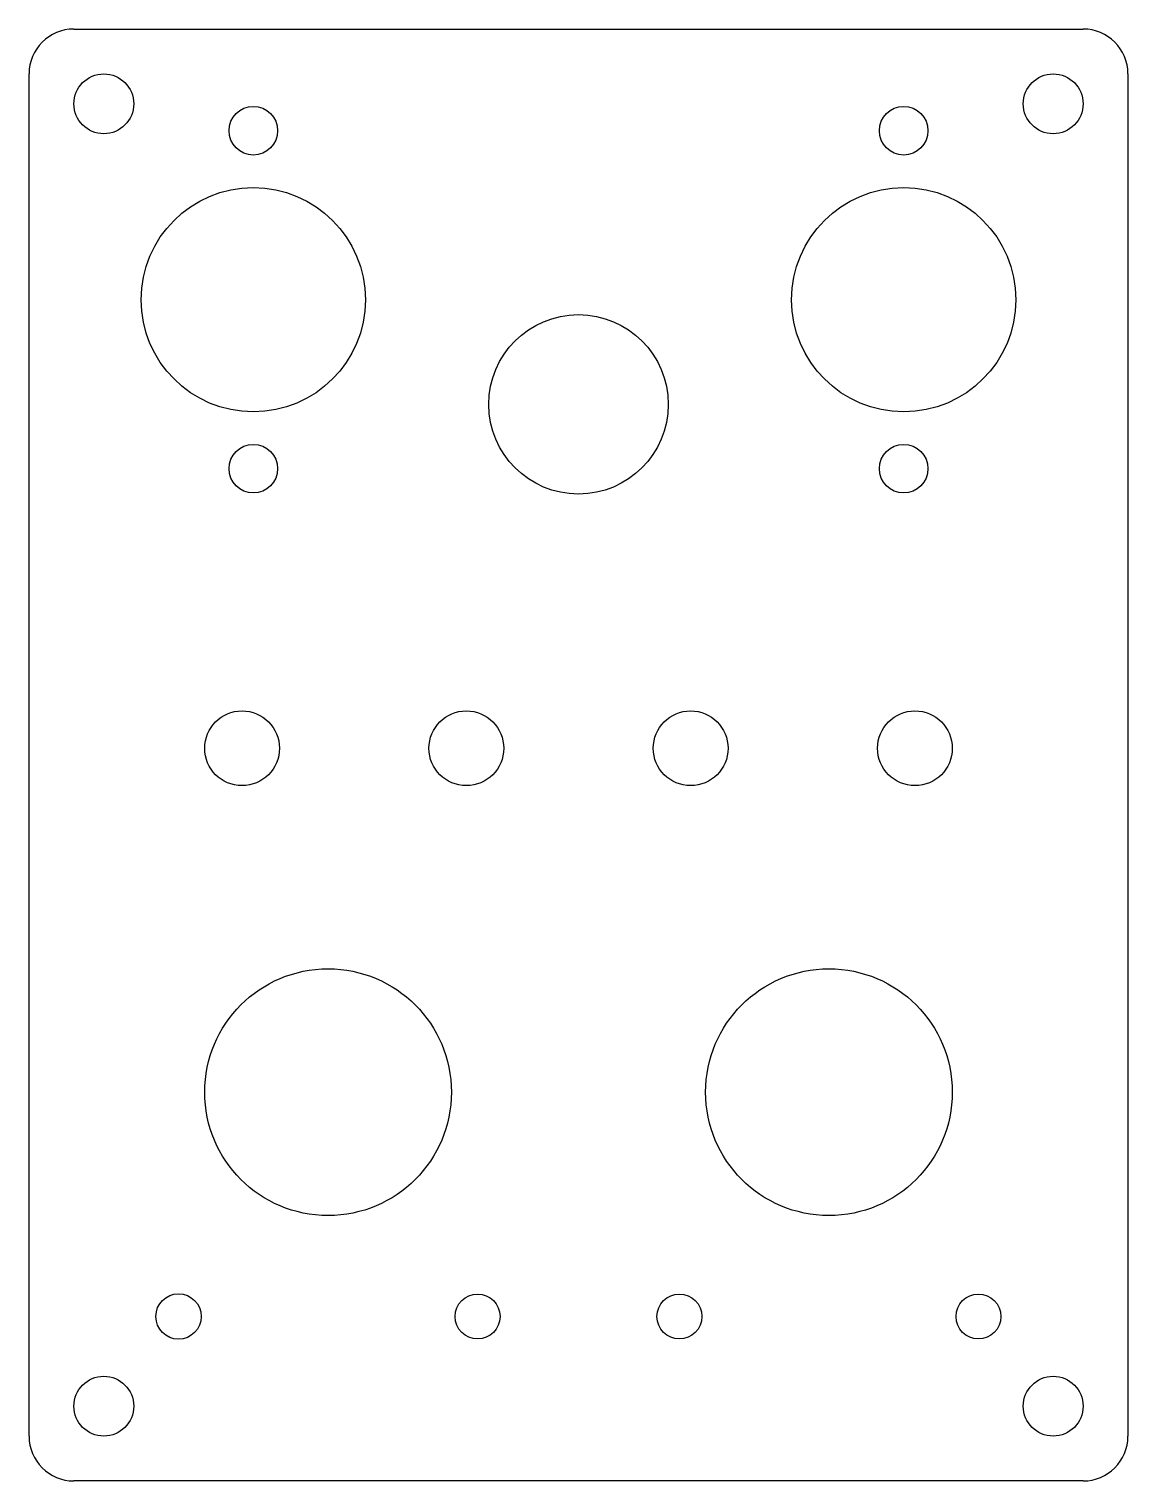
# Model space of a CAD drawing. Header units: millimetres. Extents: x 0 to 73.5, y 0 to 97.1.
import ezdxf

# ---------------------------------------------------------------- set-up
doc = ezdxf.new("R2010")
doc.units = ezdxf.units.MM
doc.layers.add('Contour', color=7, linetype='CONTINUOUS')

msp = doc.modelspace()

# ---------------------------------------------------------------- linework, layer by layer
at = {"layer": 'Contour', "color": 7, "linetype": 'CONTINUOUS'}
for p, q in [((3, 97.1), (70.5, 97.1)), ((0, 3), (0, 94.1)), ((73.5, 94.1), (73.5, 3)), ((70.5, 0), (3, 0))]:
    msp.add_line(p, q, dxfattribs=at)
for centre, radius in [((5, 92.1), 2), ((68.5, 92.1), 2), ((15, 90.3), 1.625), ((58.5, 90.3), 1.625), ((15, 79), 7.5), ((58.5, 79), 7.5), ((36.75, 72), 6), ((15, 67.7), 1.625), ((58.5, 67.7), 1.625), ((14.25, 49), 2.5), ((29.25, 49), 2.5), ((44.25, 49), 2.5), ((59.25, 49), 2.5), ((20, 26), 8.25), ((53.5, 26), 8.25), ((10, 11), 1.516), ((30, 11), 1.5), ((43.5, 11), 1.5), ((63.5, 11), 1.5), ((5, 5), 2), ((68.5, 5), 2)]:
    msp.add_circle(centre, radius, dxfattribs=at)
for centre, start, end in [((3, 94.1), 90, 180), ((70.5, 94.1), 0, 90), ((3, 3), 180, 270), ((70.5, 3), 270, 360)]:
    msp.add_arc(centre, 3, start, end, dxfattribs=at)

doc.saveas('drawing.dxf')
